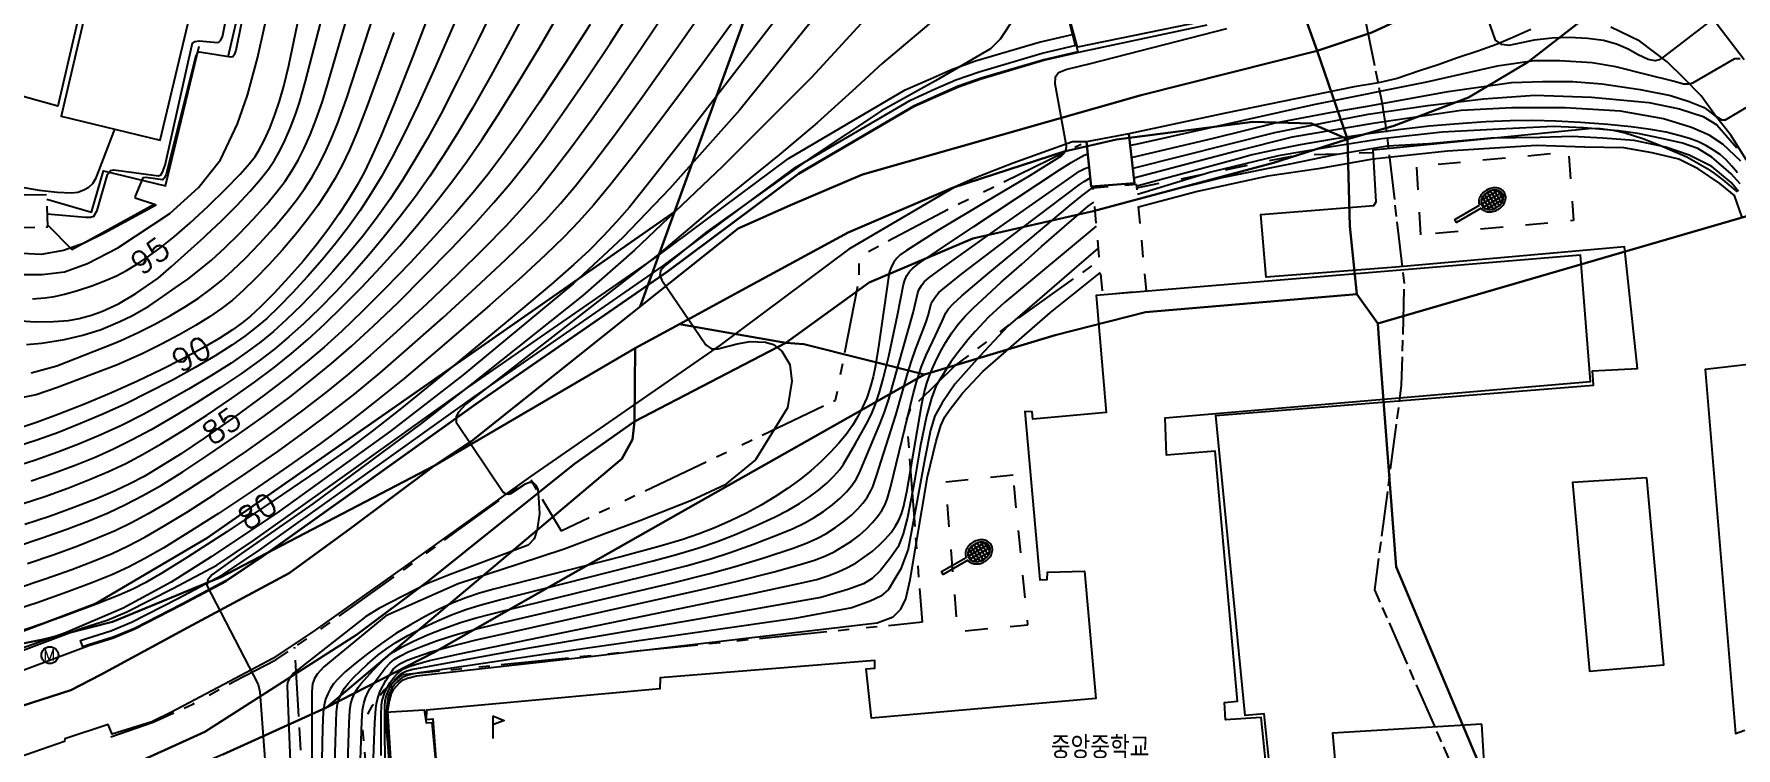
# Model space of a CAD drawing. Header units: feet. Extents: x 197796 to 199821, y 552499 to 555392.
# Drawn here: x 198758.7 to 198909.5, y 554070.7 to 554134 of the extents above; entities that cross this region are included whole.
import ezdxf
from ezdxf.enums import TextEntityAlignment as Align

# ---------------------------------------------------------------- set-up
doc = ezdxf.new("R2010")
doc.units = ezdxf.units.FT
doc.header["$MEASUREMENT"] = 0
for name, pattern in [('ANYANG', [9, 5, -1, 2, -1]), ('ANYANG1', [11.5, 6, -1, 1, -1.5, 1, -1]), ('ANYANG3', [3, 2, -1]), ('ANYANG6', [4, 2, -2]), ('ANYANG7', [3, 1.5, -1.5]), ('JEON', [12, 4, -0.5, 1, -0.5, 4, -0.5, 1, -0.5])]:
    doc.linetypes.add(name, pattern=pattern)
for name, color, linetype in [('AAA004', 7, 'ANYANG3'), ('AAA008', 7, 'CONTINUOUS'), ('AAA999', 7, 'ANYANG7'), ('AAB114', 7, 'CONTINUOUS'), ('AAC002', 7, 'CONTINUOUS'), ('AAC003', 3, 'ANYANG'), ('AAC006', 7, 'ANYANG1'), ('ABB003', 7, 'CONTINUOUS'), ('ADA085', 1, 'CONTINUOUS'), ('AE0101', 7, 'CONTINUOUS'), ('AE200', 1, 'CONTINUOUS'), ('AZ0801', 7, 'CONTINUOUS'), ('CA0011', 7, 'CONTINUOUS'), ('CAA001', 7, 'CONTINUOUS'), ('CAA002', 30, 'CONTINUOUS'), ('DZ001', 7, 'ANYANG6'), ('EA0018', 7, 'JEON'), ('wipco_지적', 20, 'CONTINUOUS'), ('ZC002', 7, 'CONTINUOUS')]:
    doc.layers.add(name, color=color, linetype=linetype)
doc.styles.add('GHS', font='ROMANS', dxfattribs={"bigfont": 'NGSW.shx'})
doc.styles.add('NGSW', font='ROMANS.shx', dxfattribs={"bigfont": 'NGSW.shx'})
doc.styles.get("Standard").update_dxf_attribs({"font": 'ROMANS.shx', "bigfont": 'NGSW.shx'})

# ---------------------------------------------------------------- blocks, each defined once
blk = doc.blocks.new('AE200')
at = {"layer": 'AE200'}
blk.add_circle((0, 0), 0.75, dxfattribs=at)
at = {"layer": 'AE200', "style": 'GHS'}
blk.add_text('M', height=1, dxfattribs=at).set_placement((-0.58, -0.48))
blk = doc.blocks.new('ABB003')
at = {"layer": 'ABB003'}
blk.add_lwpolyline([(0.02, -0.16, 0.072796), (0.19, -0.32, 0.104954), (0.6, -0.47, 0.088929), (1.05, -0.46, 0.080177), (1.51, -0.28, 0.080177), (1.9, 0.03, 0.088929), (2.13, 0.41, 0.104954), (2.2, 0.84, 0.119998), (2.09, 1.21, 0.119998), (1.83, 1.49, 0.104954), (1.42, 1.64, 0.088929), (0.98, 1.63, 0.080177), (0.51, 1.45, 0.080177), (0.13, 1.14, 0.088929), (-0.11, 0.76, 0.104954), (-0.18, 0.33, 0.072796), (-0.13, 0.1, 0.119998)], format="xyb", dxfattribs=at)
for points in [[(0.02, -0.16), (-2.16, -1.42), (-2.31, -1.16), (-0.13, 0.1)], [(0.02, 0.4), (0.36, -0.18)], [(0.04, 0.54), (1.54, 1.41)], [(0.04, 0.2), (1.83, 1.23)], [(0.13, 0.8), (0.76, -0.28)], [(0.19, -0.06), (1.98, 0.97)], [(0.32, 1.05), (0.95, 1.42)], [(0.33, 1.06), (1.09, -0.24)], [(0.49, -0.24), (1.99, 0.63)], [(0.57, 1.25), (1.37, -0.13)], [(0.84, 1.38), (1.62, 0.04)], [(1.07, -0.25), (1.7, 0.12)], [(1.15, 1.45), (1.83, 0.27)], [(1.51, 1.41), (1.98, 0.61)]]:
    blk.add_lwpolyline(points, dxfattribs=at)
blk.add_lwpolyline([(0.1, 0.06, 0.119998), (0.3, -0.15, 0.104954), (0.63, -0.27, 0.088929), (1.01, -0.26, 0.080177), (1.41, -0.11, 0.080177), (1.75, 0.17, 0.088929), (1.94, 0.49, 0.104954), (2, 0.83, 0.119998), (1.92, 1.11, 0.119998), (1.72, 1.32, 0.104954), (1.39, 1.44, 0.088929), (1.02, 1.43, 0.080177), (0.61, 1.28, 0.080177), (0.28, 1, 0.088929), (0.08, 0.68, 0.104954), (0.02, 0.34, 0.119998)], format="xyb", close=True, dxfattribs=at)
blk = doc.blocks.new('AAB114')
at = {"layer": 'AAB114'}
for points in [[(0, 2), (1, 1.6), (0, 1.2)], [(0, 2), (0, 0)]]:
    blk.add_lwpolyline(points, dxfattribs=at)

msp = doc.modelspace()

# ---------------------------------------------------------------- linework, layer by layer
at = {"layer": 'AAA004', "color": 255, "flags": 128}
msp.add_lwpolyline([(198756.52, 554119.7), (198756.62, 554116.8), (198759.88, 554116.89), (198759.77, 554119.73)], close=True, dxfattribs=at)
at = {"layer": 'AAA008', "color": 255, "flags": 128}
msp.add_lwpolyline([(198785.32, 554203.76), (198779.42, 554205.19), (198761.06, 554126.72), (198769.82, 554124.58), (198772.91, 554137.49), (198772.01, 554137.78), (198773.31, 554143.36), (198774.17, 554143.19), (198780.92, 554171.26), (198781.34, 554171.25), (198781.69, 554172.63), (198783.36, 554172.25), (198785.05, 554179.03), (198782.82, 554179.55), (198787.38, 554198.92), (198784.34, 554199.66)], close=True, dxfattribs=at)
msp.add_lwpolyline([(198867.93, 554068.26), (198867.41, 554073.42), (198864.23, 554073.22), (198864.15, 554074.75), (198865.29, 554074.86), (198863.32, 554097.02), (198859.01, 554096.67), (198858.9, 554099.98), (198896.58, 554103.19), (198895.7, 554114.4), (198852.78, 554110.83), (198853.66, 554100.45), (198847.16, 554099.85), (198847.11, 554100.51), (198846.47, 554100.53), (198847.78, 554085.61), (198848.45, 554085.65), (198848.47, 554086.3), (198851.75, 554086.4), (198852.74, 554075.09), (198832.86, 554073.35), (198832.4, 554077.74), (198833.16, 554077.8), (198833.17, 554078.47), (198814.15, 554076.92), (198814.12, 554075.96), (198793.42, 554074.07), (198793.4, 554073.25), (198793.99, 554073.31), (198794.33, 554068.96)], dxfattribs=at)
at = {"layer": 'AAA999', "color": 255, "flags": 128}
msp.add_lwpolyline([(198857.23, 554111.23), (198856.36, 554120.65), (198852.47, 554120.34), (198853.33, 554110.91)], close=True, dxfattribs=at)
at = {"layer": 'AAC002', "color": 255, "flags": 128}
msp.add_lwpolyline([(198864.84, 554135.64), (198851.11, 554132.81), (198850.23, 554136.04)], dxfattribs=at)
at = {"layer": 'AAC003', "color": 255, "flags": 128}
msp.add_lwpolyline([(198768, 554050.37), (198778.97, 554050.99), (198780.83, 554051.7), (198782.12, 554052.34), (198783, 554053.31), (198783.27, 554054.72), (198781.75, 554079.66)], dxfattribs=at)
at = {"layer": 'AAC006', "color": 255, "flags": 128}
for points in [[(198765.45, 554071.72), (198769.21, 554073), (198772.72, 554074.6), (198776.36, 554076.61), (198780.09, 554078.53), (198784.32, 554081.42), (198791.59, 554086.62), (198796.07, 554089.9), (198802.59, 554094.62), (198805.37, 554089.97), (198829.69, 554101.54), (198831.75, 554112.15), (198831.79, 554113.9), (198831.88, 554114.33), (198839.65, 554118.46), (198851.44, 554124.24)], [(198784.49, 554032.16), (198784.17, 554037.14), (198784.41, 554039.22), (198784.85, 554040.94), (198785.75, 554043), (198787.19, 554045.15), (198790.02, 554047.03), (198787.75, 554072.78), (198788.65, 554074.49), (198789.63, 554075.78), (198791.3, 554077.22), (198837.38, 554081.89), (198836.01, 554099.87), (198836.33, 554100.73), (198840.25, 554104.58), (198845.68, 554108.66), (198853.06, 554113.91)]]:
    msp.add_lwpolyline(points, dxfattribs=at)
at = {"layer": 'ADA085', "color": 255, "flags": 128}
for points in [[(198782.42, 554229.61), (198782.99, 554220.96), (198783.1, 554219), (198783.14, 554217.71), (198783.12, 554216.45), (198783.09, 554215.31), (198783, 554214.29), (198782.54, 554212.61), (198782.06, 554211.39), (198780.98, 554209.18), (198779.76, 554206.82), (198778.77, 554204.48), (198773.17, 554181.47), (198773.81, 554181.24), (198772.1, 554173.91), (198771.54, 554174.09), (198760.77, 554127.59), (198754.59, 554129.31)], [(198911.16, 554156.42), (198908.38, 554151.39), (198906.33, 554147.89), (198904.86, 554145.23), (198903.58, 554143.25), (198903.27, 554142.81), (198903.01, 554142.23), (198904.12, 554140.06), (198907.8, 554134.85), (198910.21, 554131.72)], [(198754.73, 554076.52), (198763.5, 554079.81), (198765.69, 554080.49), (198767.58, 554081.27), (198771.72, 554083.39), (198775.69, 554085.51), (198779.02, 554087.75), (198786.74, 554093.23), (198798.04, 554101.32), (198814.78, 554112.91), (198826.42, 554121.59), (198836.62, 554127.56), (198838.76, 554128.52), (198840.58, 554129.31), (198842.6, 554130.03), (198848.14, 554131.66), (198851.5, 554132.44), (198862.61, 554134.8)], [(198891.29, 554134.4), (198889.71, 554133.69), (198888.25, 554133.06), (198886.6, 554132.46), (198884.79, 554131.88), (198883.08, 554131.27), (198881.42, 554130.72), (198879.44, 554130.05), (198877.8, 554129.67), (198875.65, 554129.31), (198864.25, 554126.97), (198855.67, 554125.14), (198856.17, 554120.78), (198852.34, 554120.47), (198851.92, 554124.44), (198850.69, 554124.43), (198845.41, 554122.54), (198843.82, 554121.92), (198841.87, 554121.15), (198840.29, 554120.44), (198830.85, 554114.91), (198819.45, 554106.41), (198802.65, 554094.78), (198791.39, 554086.72), (198783.57, 554081.16), (198779.81, 554078.64), (198775.47, 554076.33), (198770.85, 554073.88), (198769.08, 554073.04), (198765.58, 554071.94), (198765.23, 554072.8), (198761.37, 554071.54), (198761.36, 554071.29), (198756.59, 554069.65)], [(198910.41, 554122.8), (198909.01, 554125.02), (198907.67, 554126.73), (198906.38, 554128.5), (198904.87, 554130.07), (198903.39, 554131.53), (198900.97, 554133.35), (198898.4, 554134.61)], [(198855.67, 554125.14), (198856.17, 554120.78)], [(198868.25, 554068.07), (198867.68, 554073.74), (198865.99, 554073.61), (198863.38, 554100.17), (198896.85, 554102.88), (198896.75, 554104.15), (198900.75, 554104.35), (198899.61, 554115.13), (198879.33, 554113.32), (198867.84, 554112.45), (198867.38, 554117.99), (198877.38, 554118.79), (198877.58, 554119.11), (198877.32, 554123.72), (198896.7, 554125.65), (198897.43, 554125.61), (198898.56, 554125.46), (198899.65, 554125.22), (198901.21, 554124.74), (198902.57, 554124.2), (198903.88, 554123.65), (198905.11, 554123.09), (198906.16, 554122.5), (198906.91, 554122.08), (198907.58, 554121.64), (198908.31, 554121.07), (198909.57, 554120.01)], [(198911.09, 554104.75), (198906.75, 554104.26), (198909.42, 554072.01), (198910.25, 554072.3)], [(198791.5, 554053.49), (198789.78, 554073.9), (198793.23, 554074.11), (198793.39, 554072.94), (198793.91, 554072.97), (198794.31, 554068.67)]]:
    msp.add_lwpolyline(points, dxfattribs=at)
for points in [[(198851.15, 554132.41), (198848.13, 554131.71), (198842.58, 554130.08), (198840.56, 554129.36), (198838.74, 554128.57), (198836.6, 554127.6), (198826.39, 554121.63), (198814.75, 554112.95), (198798.01, 554101.36), (198786.71, 554093.27), (198778.99, 554087.79), (198775.67, 554085.56), (198771.69, 554083.44), (198767.56, 554081.31), (198765.67, 554080.53), (198763.48, 554079.86), (198762.99, 554079.67), (198762.78, 554080.23), (198763.29, 554080.42), (198765.47, 554081.1), (198767.3, 554081.86), (198771.41, 554083.97), (198775.36, 554086.07), (198778.65, 554088.28), (198786.36, 554093.76), (198797.67, 554101.85), (198814.4, 554113.44), (198826.06, 554122.13), (198836.32, 554128.14), (198838.5, 554129.12), (198840.34, 554129.92), (198842.4, 554130.65), (198847.98, 554132.29), (198851.02, 554132.99)], [(198901.59, 554094.65), (198895, 554094.23), (198896.51, 554077.53), (198903.07, 554078.08)], [(198886.94, 554072.84), (198873.71, 554072.02), (198874.28, 554065.72), (198887.35, 554066.55)]]:
    msp.add_lwpolyline(points, close=True, dxfattribs=at)
at = {"layer": 'AE0101', "color": 255, "flags": 128}
msp.add_lwpolyline([(198855.67, 554125.14), (198851.92, 554124.44), (198852.34, 554120.47), (198856.17, 554120.78)], close=True, dxfattribs=at)
at = {"layer": 'AZ0801', "color": 255, "flags": 128}
for points in [[(198775.87, 554131.96), (198782.67, 554161.28), (198787.04, 554166.75), (198800.05, 554181.91), (198782.83, 554212.8)], [(198754.68, 554078.26), (198762.43, 554081.17), (198762.97, 554081.37), (198765.13, 554082.04), (198766.88, 554082.77), (198770.95, 554084.86), (198774.84, 554086.93), (198778.09, 554089.1), (198785.78, 554094.58), (198797.09, 554102.67), (198813.82, 554114.25), (198825.51, 554122.97), (198835.86, 554129.03), (198838.09, 554130.03), (198839.97, 554130.85), (198842.09, 554131.6), (198847.72, 554133.26), (198850.8, 554133.97)], [(198759.78, 554119.35), (198763.75, 554118.21), (198764.8, 554121.87), (198770.31, 554120.54), (198773.28, 554132.9)], [(198759.87, 554117.04), (198762, 554114.9), (198769.29, 554118.91)]]:
    msp.add_lwpolyline(points, dxfattribs=at)
at = {"layer": 'CAA001', "color": 255, "flags": 128}
for points, elevation in [([(198907.21, 554135.16), (198903.03, 554131.93), (198902.67, 554131.71), (198902.31, 554131.6), (198901.69, 554131.74), (198900.82, 554132.14), (198899.91, 554132.65), (198898.9, 554133.09), (198897.73, 554133.41), (198896.32, 554133.59), (198894.72, 554133.67), (198893.19, 554133.63), (198891.59, 554133.45), (198889.34, 554132.98), (198888.72, 554133.05), (198888.18, 554133.45), (198885.93, 554139.91)], 75), ([(198794.58, 554138.22), (198792.19, 554131.95), (198790.53, 554127.73), (198789.39, 554124.95), (198788.59, 554123.15), (198787.93, 554121.79), (198787.28, 554120.59), (198786.53, 554119.33), (198785.66, 554118.01), (198784.7, 554116.65), (198783.65, 554115.27), (198782.5, 554113.87), (198781.24, 554112.43), (198779.9, 554110.99), (198778.72, 554109.8), (198777.84, 554108.98), (198777.1, 554108.38), (198776.25, 554107.78), (198775.06, 554107.02), (198773.57, 554106.15), (198771.84, 554105.2), (198769.93, 554104.23), (198767.82, 554103.23), (198765.52, 554102.2), (198763.13, 554101.19), (198760.86, 554100.29), (198758.88, 554099.57), (198757.19, 554099.01)], 90), ([(198825.46, 554136.66), (198817.28, 554126.07), (198813.15, 554120.79), (198811.42, 554118.64), (198810.28, 554117.33), (198809.1, 554116.07), (198807.84, 554114.8), (198806.49, 554113.55), (198804.5, 554111.81), (198800.68, 554108.59), (198795.31, 554104.16), (198791.07, 554100.71), (198788.63, 554098.79), (198786.58, 554097.27), (198783.79, 554095.31), (198779.93, 554092.68), (198775.73, 554089.88), (198772.24, 554087.62), (198769.97, 554086.21), (198768.49, 554085.35), (198767.4, 554084.78), (198766.19, 554084.25), (198764.24, 554083.48), (198761.08, 554082.32), (198757.32, 554081.01)], 80), ([(198758.51, 554110.53), (198759.61, 554110.61), (198760.48, 554110.73), (198761.34, 554110.93), (198762.43, 554111.24), (198763.77, 554111.68), (198765, 554112.15), (198765.96, 554112.56), (198766.85, 554113.03), (198767.81, 554113.61), (198768.84, 554114.29), (198769.92, 554115.09), (198771.1, 554116.05), (198772.47, 554117.24), (198774.08, 554118.73), (198775.66, 554120.27), (198776.91, 554121.56), (198777.74, 554122.5), (198778.24, 554123.13), (198778.61, 554123.72), (198779.04, 554124.55), (198779.54, 554125.65), (198780, 554126.82), (198780.41, 554128.03), (198780.78, 554129.36), (198781.22, 554131.2), (198782.14, 554135.6)], 95), ([(198807.93, 554134.82), (198805.7, 554131.36), (198803.44, 554127.95), (198801.58, 554125.23), (198800.12, 554123.2), (198798.86, 554121.55), (198797.56, 554119.94), (198795.99, 554118.1), (198794.09, 554115.99), (198791.98, 554113.72), (198789.81, 554111.47), (198787.76, 554109.42), (198785.92, 554107.66), (198784.36, 554106.24), (198782.9, 554104.99), (198781.17, 554103.6), (198779.04, 554101.97), (198776.47, 554100.1), (198773.83, 554098.24), (198771.62, 554096.76), (198769.87, 554095.65), (198768.4, 554094.79), (198767.14, 554094.12), (198765.84, 554093.51), (198764.19, 554092.81), (198762.18, 554092.03), (198760.01, 554091.24), (198757.83, 554090.51)], 85), ([(198864.34, 554134.44), (198852.25, 554131.34), (198850.17, 554130.85), (198849.45, 554130.55), (198849.14, 554130.13), (198849.11, 554129.6), (198850.13, 554124.07), (198850.09, 554123.76), (198850.02, 554123.54), (198849.86, 554123.33), (198849.67, 554123.16), (198849.3, 554122.94), (198846.93, 554121.44), (198842.95, 554119.09), (198838.75, 554116.58), (198835.96, 554114.8), (198835.42, 554114.42), (198835.11, 554114.12), (198834.85, 554113.78), (198834.63, 554113.39), (198834.47, 554112.94), (198834.36, 554112.45), (198833.52, 554106.47), (198833.23, 554104.61), (198833.02, 554103.61), (198832.76, 554102.67), (198832.44, 554101.76), (198832.08, 554100.91), (198831.66, 554100.1), (198831.17, 554099.31), (198830.61, 554098.51), (198829.97, 554097.72), (198829.24, 554096.92), (198828.42, 554096.11), (198827.5, 554095.29), (198826.5, 554094.49), (198825.43, 554093.71), (198824.3, 554092.96), (198823.08, 554092.24), (198821.78, 554091.54), (198820.42, 554090.87), (198819.04, 554090.26), (198817.61, 554089.7), (198816.05, 554089.16), (198814.13, 554088.59), (198810.77, 554087.7), (198799.4, 554084.79), (198798.12, 554084.43), (198796.91, 554084.02), (198795.71, 554083.54), (198794.5, 554082.99), (198793.26, 554082.35), (198792.01, 554081.64), (198790.73, 554080.85), (198789.45, 554079.98), (198788.2, 554079.07), (198787.1, 554078.21), (198786.22, 554077.46), (198785.6, 554076.86), (198785.2, 554076.4), (198784.92, 554075.99), (198784.68, 554075.53), (198784.48, 554075.03), (198784.35, 554074.51), (198784.27, 554073.88), (198784.22, 554072.51), (198783.92, 554058.18)], 75), ([(198909.61, 554121.68), (198909.12, 554122.29), (198908.61, 554122.83), (198908.07, 554123.3), (198907.49, 554123.71), (198906.86, 554124.08), (198906.16, 554124.42), (198905.35, 554124.73), (198904.41, 554125.01), (198903.29, 554125.28), (198901.91, 554125.52), (198900.2, 554125.75), (198898.11, 554125.97), (198895.7, 554126.15), (198893.5, 554126.27), (198891.48, 554126.32), (198889.48, 554126.29), (198887.3, 554126.2), (198884.89, 554126.04), (198882.28, 554125.81), (198879.54, 554125.5), (198876.7, 554125.12), (198873.77, 554124.67), (198870.87, 554124.17), (198868.51, 554123.7), (198866.61, 554123.27), (198865.23, 554122.9), (198856.37, 554120.5)], 70), ([(198789.41, 554070.05), (198789.43, 554073.69), (198789.46, 554074.52), (198789.5, 554074.93), (198789.75, 554075.66), (198790.19, 554076.49), (198790.53, 554076.97), (198790.83, 554077.3), (198791.12, 554077.53), (198791.4, 554077.72), (198791.82, 554077.91), (198792.54, 554078.15), (198793.7, 554078.47), (198796.35, 554079.05), (198821.9, 554084.33), (198826.44, 554085.28), (198828.02, 554085.66), (198829, 554085.97), (198829.9, 554086.32), (198830.74, 554086.71), (198831.51, 554087.14), (198832.23, 554087.62), (198832.93, 554088.14), (198833.56, 554088.69), (198834.12, 554089.25), (198834.6, 554089.8), (198834.98, 554090.35), (198835.3, 554090.91), (198835.53, 554091.46), (198835.71, 554092.07), (198835.99, 554093.43), (198837.34, 554101.19), (198837.54, 554102.19), (198837.78, 554103.05), (198838.1, 554103.95), (198838.5, 554104.88), (198838.96, 554105.8), (198839.45, 554106.68), (198839.98, 554107.5), (198840.56, 554108.27), (198841.19, 554109), (198841.9, 554109.73), (198842.71, 554110.46), (198844.36, 554111.99), (198846.18, 554113.6), (198847.93, 554115.16), (198849.98, 554116.94), (198852.08, 554118.73), (198852.58, 554119.09)], 70)]:
    msp.add_lwpolyline(points, dxfattribs=dict(at, elevation=elevation))
at = {"layer": 'CAA002', "color": 255, "flags": 128}
for points, elevation in [([(198782.4, 554161.45), (198776.55, 554132.52), (198776.39, 554132.14), (198776.26, 554131.97), (198776.1, 554131.93), (198773.66, 554132.32), (198773.35, 554132.37), (198773.14, 554132.34), (198772.95, 554131.97), (198770.35, 554121.53), (198770.19, 554121.2), (198770.06, 554121.08), (198768.55, 554121.28), (198768.3, 554121.24), (198767.62, 554119.63), (198767.62, 554119.46), (198769.43, 554118.87), (198769.43, 554118.78), (198764.89, 554116.35), (198763.1, 554115.45), (198761.26, 554114.79), (198759.3, 554114.45), (198756.45, 554114.59)], 97), ([(198759.83, 554118.06), (198763.21, 554117.77), (198763.66, 554117.77), (198763.95, 554117.86), (198764.25, 554118.36), (198765.17, 554121.54), (198765.42, 554121.89), (198765.74, 554121.95), (198769.69, 554121.42), (198769.89, 554121.51), (198770.04, 554121.74), (198770.28, 554122.37), (198772.71, 554133.2), (198772.89, 554133.32), (198773.28, 554133.38), (198774.9, 554133.25), (198775.03, 554133.26), (198775.18, 554133.41), (198775.36, 554133.73), (198781.09, 554162.11)], 98), ([(198758.41, 554103.97), (198760.66, 554104.58), (198765.63, 554106.54), (198766.35, 554106.84), (198767.88, 554107.53), (198769.35, 554108.27), (198770.76, 554109.04), (198772.07, 554109.83), (198773.24, 554110.59), (198774.26, 554111.34), (198775.23, 554112.11), (198776.24, 554113.02), (198777.39, 554114.13), (198778.65, 554115.44), (198779.89, 554116.81), (198780.98, 554118.09), (198781.88, 554119.24), (198782.63, 554120.27), (198783.26, 554121.26), (198783.84, 554122.27), (198784.4, 554123.36), (198784.96, 554124.6), (198785.57, 554126.13), (198786.34, 554128.25), (198787.27, 554131.06), (198795.02, 554155.02)], 92), ([(198755.83, 554108.7), (198758.74, 554108.49), (198760.38, 554108.5), (198761.7, 554108.6), (198762.66, 554108.79), (198763.75, 554109.06), (198764.71, 554109.42), (198766.13, 554110.08), (198767.68, 554111), (198769.66, 554112.36), (198770.85, 554113.38), (198773.74, 554116), (198773.92, 554116.16), (198775.28, 554117.44), (198776.62, 554118.79), (198777.8, 554120.05), (198778.73, 554121.12), (198779.42, 554122.01), (198779.96, 554122.82), (198780.44, 554123.65), (198780.91, 554124.6), (198781.39, 554125.69), (198781.85, 554126.94), (198782.17, 554127.92), (198782.7, 554129.81), (198785.42, 554140.29)], 94), ([(198831.24, 554139.73), (198821.19, 554127.27), (198815.01, 554120.29), (198810.83, 554115.96), (198806.47, 554111.87), (198796.64, 554103.76), (198790.23, 554098.78), (198780.42, 554091.71), (198774.35, 554087.65), (198770.81, 554085.42), (198766.56, 554083.11), (198761.45, 554080.91), (198755.12, 554078.68)], 79), ([(198799.89, 554137.39), (198797.98, 554133.4), (198796.19, 554129.8), (198794.72, 554126.94), (198793.51, 554124.72), (198792.41, 554122.83), (198791.31, 554121.05), (198790.17, 554119.33), (198789, 554117.68), (198787.78, 554116.08), (198786.5, 554114.51), (198785.14, 554112.93), (198783.72, 554111.38), (198782.32, 554109.93), (198781.03, 554108.68), (198779.86, 554107.63), (198778.74, 554106.71), (198777.54, 554105.81), (198776.11, 554104.83), (198774.38, 554103.73), (198772.41, 554102.54), (198770.37, 554101.38), (198768.38, 554100.3), (198766.45, 554099.34), (198764.57, 554098.47), (198762.68, 554097.67), (198760.76, 554096.92), (198758.79, 554096.23), (198756.92, 554095.62)], 88), ([(198802.88, 554137.29), (198801.02, 554133.77), (198799.12, 554130.29), (198797.5, 554127.41), (198796.16, 554125.14), (198794.95, 554123.22), (198793.74, 554121.4), (198792.46, 554119.6), (198791.11, 554117.81), (198789.72, 554116.06), (198788.29, 554114.35), (198786.82, 554112.69), (198785.36, 554111.11), (198783.91, 554109.64), (198782.53, 554108.31), (198781.24, 554107.14), (198779.99, 554106.09), (198778.64, 554105.05), (198777.05, 554103.91), (198775.17, 554102.65), (198773.06, 554101.3), (198770.96, 554100.02), (198769.02, 554098.91), (198767.29, 554097.99), (198765.69, 554097.2), (198764.06, 554096.47), (198762.3, 554095.75), (198760.39, 554095.03), (198758.41, 554094.35)], 87), ([(198834.64, 554137.87), (198827.54, 554130.13), (198819.67, 554122.26), (198811.86, 554114.83), (198807.29, 554110.83), (198797.15, 554102.74), (198792.95, 554099.46), (198783.35, 554092.35), (198777.05, 554087.95), (198774.4, 554086.05), (198774.05, 554085.63), (198773.96, 554085.13), (198778.53, 554076.33), (198778.66, 554075.69), (198779.17, 554068.94)], 78), ([(198820.9, 554135.5), (198817.85, 554131.31), (198814.64, 554127), (198811.86, 554123.34), (198809.78, 554120.69), (198808.24, 554118.83), (198806.93, 554117.36), (198805.6, 554115.98), (198803.98, 554114.41), (198801.84, 554112.45), (198799.05, 554109.97), (198794.6, 554106.13), (198791.44, 554103.47), (198788.81, 554101.32), (198786.47, 554099.5), (198784.03, 554097.69), (198781.22, 554095.71), (198778.1, 554093.57), (198775, 554091.51), (198772.29, 554089.77), (198770.16, 554088.46), (198768.48, 554087.5), (198767.02, 554086.74), (198765.54, 554086.06), (198763.79, 554085.35), (198761.57, 554084.52), (198758.93, 554083.59), (198756.28, 554082.72)], 81), ([(198757.09, 554088.58), (198759.38, 554089.33), (198761.57, 554090.1), (198763.52, 554090.85), (198765.22, 554091.56), (198766.77, 554092.29), (198768.3, 554093.08), (198769.94, 554094.02), (198771.83, 554095.19), (198774.06, 554096.66), (198776.56, 554098.37), (198779.07, 554100.16), (198781.34, 554101.85), (198783.28, 554103.36), (198785.02, 554104.8), (198786.78, 554106.33), (198788.72, 554108.11), (198790.91, 554110.21), (198793.3, 554112.58), (198795.66, 554114.99), (198797.73, 554117.18), (198799.41, 554119.05), (198800.84, 554120.73), (198802.23, 554122.48), (198803.79, 554124.56), (198805.63, 554127.14), (198807.67, 554130.11), (198809.7, 554133.16), (198811.51, 554135.98)], 84), ([(198757.6, 554092.35), (198759.61, 554093.01), (198761.65, 554093.75), (198763.57, 554094.5), (198765.26, 554095.22), (198766.78, 554095.94), (198768.27, 554096.72), (198769.91, 554097.66), (198771.81, 554098.83), (198773.96, 554100.21), (198776.17, 554101.71), (198778.2, 554103.15), (198779.93, 554104.45), (198781.46, 554105.68), (198782.92, 554106.93), (198784.43, 554108.31), (198786.03, 554109.86), (198787.69, 554111.55), (198789.39, 554113.36), (198791.07, 554115.23), (198792.7, 554117.14), (198794.24, 554119.03), (198795.68, 554120.89), (198797.01, 554122.7), (198798.33, 554124.62), (198799.82, 554126.9), (198801.56, 554129.7), (198803.47, 554132.86), (198805.3, 554136.01)], 86), ([(198796.04, 554135.24), (198794.22, 554131.1), (198792.68, 554127.72), (198791.44, 554125.13), (198790.39, 554123.08), (198789.44, 554121.36), (198788.51, 554119.82), (198787.55, 554118.35), (198786.51, 554116.9), (198785.39, 554115.44), (198784.19, 554113.97), (198782.89, 554112.49), (198781.57, 554111.05), (198780.34, 554109.8), (198779.28, 554108.79), (198778.32, 554107.97), (198777.34, 554107.21), (198776.18, 554106.41), (198774.72, 554105.48), (198772.93, 554104.43), (198770.92, 554103.32), (198768.84, 554102.24), (198766.79, 554101.23), (198764.76, 554100.31), (198762.77, 554099.46), (198760.81, 554098.69), (198758.89, 554098), (198757.08, 554097.41)], 89), ([(198757.1, 554084.86), (198759.63, 554085.7), (198762, 554086.54), (198763.97, 554087.29), (198765.57, 554087.96), (198767, 554088.63), (198768.48, 554089.41), (198770.2, 554090.39), (198772.25, 554091.65), (198774.68, 554093.21), (198777.44, 554095.06), (198780.25, 554097), (198782.78, 554098.82), (198784.99, 554100.47), (198787.07, 554102.11), (198789.32, 554103.97), (198791.93, 554106.23), (198794.89, 554108.85), (198797.84, 554111.55), (198800.42, 554113.97), (198802.45, 554115.94), (198804, 554117.53), (198805.32, 554118.98), (198806.63, 554120.53), (198808.15, 554122.45), (198810.08, 554125.02), (198812.46, 554128.27), (198815.07, 554131.93), (198817.54, 554135.48)], 82), ([(198790.54, 554134.12), (198788.19, 554127.61), (198787.3, 554125.33), (198786.62, 554123.73), (198785.99, 554122.43), (198785.33, 554121.21), (198784.61, 554120), (198783.79, 554118.78), (198782.87, 554117.53), (198781.83, 554116.22), (198780.68, 554114.87), (198779.46, 554113.52), (198778.26, 554112.29), (198777.19, 554111.25), (198776.23, 554110.41), (198775.28, 554109.67), (198774.21, 554108.93), (198772.96, 554108.15), (198771.52, 554107.33), (198769.94, 554106.49), (198768.23, 554105.65), (198766.44, 554104.84), (198765.95, 554104.63), (198760.74, 554102.65), (198758.84, 554102.02), (198757.37, 554101.71)], 91), ([(198838.5, 554135.32), (198833.82, 554131.37), (198831.15, 554128.93), (198828.05, 554126.11), (198824.68, 554123.28), (198818.73, 554118.47), (198814.05, 554114.52), (198796.89, 554101.16), (198796.28, 554100.49), (198796.05, 554100.1), (198796.07, 554099.58), (198800.24, 554093.39), (198800.45, 554093.24), (198800.69, 554093.22), (198800.91, 554093.26), (198802.2, 554094.13), (198802.57, 554094.26), (198802.85, 554094.26), (198803.13, 554094.02), (198803.31, 554093.63), (198803.37, 554092.89), (198803.44, 554091.49), (198803.23, 554090.09), (198802.96, 554089.26), (198802.43, 554088.68), (198795.54, 554086.09), (198793.47, 554085.27), (198789.21, 554083.08), (198788.05, 554082.36), (198781.66, 554077.34), (198781.28, 554076.87), (198781.13, 554076.53), (198781.09, 554076.21), (198781.91, 554055.44)], 77), ([(198845.54, 554135.44), (198844.27, 554133.54), (198843.41, 554132.68), (198838.53, 554129.85), (198833.76, 554127.18), (198827.61, 554123.11), (198818.18, 554116.4), (198814.56, 554113.46), (198814.17, 554112.99), (198814.12, 554112.6), (198814.3, 554112.17), (198818.18, 554106.43), (198818.7, 554106.09), (198819.26, 554106.09), (198820.95, 554106.52), (198822.11, 554106.73), (198823.48, 554106.69), (198824.17, 554106.48), (198824.91, 554105.88), (198825.63, 554104.71), (198825.8, 554103.23), (198825.42, 554100.87), (198822.6, 554096.25), (198819.85, 554094.02), (198816.91, 554092.66), (198812.33, 554090.86), (198809.24, 554089.71), (198805.62, 554088.34), (198801.6, 554087.02), (198796.25, 554085.26), (198789.84, 554082.44), (198784.33, 554077.9), (198783.75, 554077.25), (198783.52, 554076.87), (198783.34, 554076.39), (198783.27, 554075.73), (198783.27, 554069.75)], 76), ([(198909.84, 554131.79), (198909.36, 554131.79), (198905.63, 554129.64), (198905.32, 554129.55), (198904.84, 554129.55), (198903.92, 554129.81), (198901.64, 554130.38), (198898.83, 554131.09), (198896.72, 554131.44), (198893.87, 554131.61), (198891.59, 554131.61), (198888.3, 554131.13), (198882.04, 554129.72), (198872.03, 554127.71), (198856.28, 554124.2), (198855.79, 554124.1)], 74), ([(198855.91, 554123.04), (198863.17, 554124.75), (198868.67, 554126.12), (198873.52, 554127.04), (198876.64, 554127.57), (198883.98, 554128.9), (198889.57, 554129.69), (198892.34, 554129.78), (198895.03, 554129.78), (198897.59, 554129.56), (198900.98, 554129.07), (198903.66, 554128.55), (198905.34, 554128.02), (198906.66, 554127.49), (198907.64, 554126.74), (198908.21, 554126.39), (198908.56, 554126.39), (198908.83, 554126.56), (198912.26, 554128.59)], 73), ([(198856.02, 554122.1), (198856.17, 554122.13), (198868.62, 554125.26), (198870.53, 554125.64), (198876.87, 554126.89), (198882.16, 554127.64), (198887.11, 554128.25), (198891.65, 554128.58), (198896.67, 554128.38), (198901.75, 554127.91), (198904.46, 554127.36), (198906.56, 554126.69), (198907.78, 554125.94), (198909.54, 554123.91)], 72), ([(198909.9, 554122.72), (198908.32, 554124.24), (198907.11, 554125.02), (198905.54, 554125.69), (198903.05, 554126.48), (198899.24, 554127.14), (198894.33, 554127.44), (198889.61, 554127.44), (198885.12, 554127.2), (198877.31, 554126.05), (198870.16, 554124.84), (198865.1, 554123.57), (198856.12, 554121.21)], 71), ([(198756.57, 554120.6), (198759.1, 554120.14), (198760.7, 554119.96), (198761.98, 554119.92), (198762.54, 554119.96), (198763.08, 554120.17), (198763.51, 554120.42), (198763.86, 554120.74), (198764.15, 554121.24), (198764.43, 554121.91), (198765.81, 554125.56)], 99), ([(198909.85, 554120.7), (198909.04, 554121.59), (198907.95, 554122.55), (198907.35, 554123.08), (198906.1, 554123.85), (198904.73, 554124.33), (198902.75, 554124.77), (198900.77, 554125.18), (198899.08, 554125.42), (198895.97, 554125.66), (198893.3, 554125.78), (198888.5, 554125.57), (198883.44, 554125.28), (198878.1, 554124.7), (198873.62, 554123.98), (198868.92, 554123.19), (198862.93, 554121.74), (198856.44, 554119.78)], 69), ([(198909.71, 554120.03), (198909.06, 554120.82), (198907.34, 554122.25), (198905.34, 554123.25), (198903.26, 554123.97), (198900.46, 554124.54), (198897.67, 554124.76), (198894.95, 554124.9), (198892.08, 554124.83), (198887.78, 554124.76), (198882.26, 554124.25), (198878.6, 554124.04), (198873.8, 554123.25), (198869.93, 554122.46), (198863.91, 554121.25), (198859.04, 554120.03), (198856.48, 554119.33)], 68), ([(198910, 554117.81), (198909.35, 554119.67), (198908.06, 554120.74), (198906.13, 554122.03), (198904.41, 554122.89), (198902.04, 554123.47), (198899.53, 554123.9), (198896.09, 554123.97), (198891.79, 554124.11), (198883.91, 554123.61), (198877.31, 554122.89), (198872.44, 554122.03), (198868, 554121.39), (198861.76, 554120.03), (198856.54, 554118.65)], 67), ([(198784.98, 554058.64), (198785.37, 554071.25), (198785.47, 554073.93), (198785.56, 554074.59), (198785.7, 554075.08), (198785.9, 554075.55), (198786.16, 554076.01), (198786.48, 554076.44), (198786.97, 554076.97), (198788.2, 554078.14), (198789.12, 554078.94), (198789.88, 554079.51), (198790.71, 554080.06), (198791.79, 554080.69), (198793.08, 554081.36), (198794.36, 554081.97), (198795.65, 554082.51), (198796.91, 554082.98), (198798.16, 554083.37), (198799.9, 554083.84), (198813.52, 554087.3), (198815.59, 554087.85), (198817.49, 554088.42), (198819.14, 554088.98), (198820.72, 554089.6), (198822.58, 554090.4), (198824.27, 554091.17), (198825.48, 554091.79), (198826.48, 554092.38), (198827.36, 554092.97), (198828.16, 554093.57), (198828.91, 554094.2), (198829.53, 554094.8), (198830.05, 554095.4), (198830.38, 554095.86), (198831.46, 554097.7), (198832.4, 554099.38), (198832.86, 554100.31), (198833.22, 554101.19), (198833.56, 554102.17), (198833.91, 554103.42), (198834.39, 554105.45), (198835.16, 554109.06), (198835.7, 554111.8), (198835.81, 554112.18), (198836, 554112.58), (198836.24, 554112.93), (198836.53, 554113.23), (198837.1, 554113.67), (198838.63, 554114.73), (198841.93, 554116.92), (198849.52, 554121.94), (198850.57, 554122.6), (198851.19, 554122.97), (198851.72, 554123.24), (198852.03, 554123.37)], 74), ([(198786.25, 554063.15), (198786.57, 554072.95), (198786.63, 554074.04), (198786.73, 554074.65), (198786.87, 554075.13), (198787.09, 554075.61), (198787.37, 554076.09), (198787.62, 554076.41), (198788.74, 554077.65), (198789.52, 554078.45), (198790, 554078.87), (198790.53, 554079.23), (198791.28, 554079.67), (198792.27, 554080.17), (198793.53, 554080.74), (198794.89, 554081.29), (198796.46, 554081.84), (198797.82, 554082.26), (198800.6, 554082.97), (198814.11, 554086.27), (198816.44, 554086.87), (198818.63, 554087.49), (198820.34, 554088.03), (198822.41, 554088.78), (198824.54, 554089.6), (198825.93, 554090.18), (198826.9, 554090.64), (198827.79, 554091.14), (198828.62, 554091.68), (198829.4, 554092.26), (198830.08, 554092.85), (198830.65, 554093.43), (198831.12, 554093.98), (198831.51, 554094.55), (198831.78, 554095.05), (198833.61, 554099.42), (198834.03, 554100.48), (198834.4, 554101.62), (198835.28, 554104.8), (198836.13, 554107.71), (198836.57, 554109.27), (198836.96, 554111.04), (198837.07, 554111.31), (198837.3, 554111.69), (198837.55, 554112.02), (198837.96, 554112.38), (198839.16, 554113.28), (198842.88, 554115.94), (198850.29, 554121.14), (198851.3, 554121.83), (198851.72, 554122.05), (198852.15, 554122.23)], 73), ([(198787.33, 554062.03), (198787.71, 554073.07), (198787.77, 554074.07), (198787.87, 554074.65), (198788.02, 554075.15), (198788.22, 554075.63), (198788.41, 554075.96), (198788.96, 554076.74), (198789.77, 554077.8), (198790.18, 554078.23), (198790.58, 554078.55), (198791.13, 554078.89), (198791.82, 554079.23), (198792.99, 554079.72), (198794.33, 554080.22), (198795.98, 554080.75), (198797.78, 554081.26), (198799.82, 554081.76), (198815.13, 554085.33), (198818.53, 554086.18), (198820.78, 554086.8), (198823.32, 554087.58), (198825.92, 554088.43), (198827.17, 554088.9), (198828.09, 554089.31), (198828.83, 554089.71), (198829.69, 554090.26), (198830.45, 554090.81), (198831.09, 554091.35), (198831.67, 554091.91), (198832.11, 554092.4), (198832.47, 554092.92), (198832.82, 554093.51), (198832.98, 554093.86), (198833.32, 554094.85), (198835.01, 554100.22), (198836.09, 554103.95), (198836.41, 554105), (198836.78, 554106.03), (198837.72, 554108.48), (198837.9, 554109.04), (198838.16, 554110.07), (198838.26, 554110.3), (198838.51, 554110.68), (198838.83, 554111.07), (198839.19, 554111.38), (198840.88, 554112.73), (198846.18, 554116.79), (198851.27, 554120.63), (198851.72, 554120.93), (198852.26, 554121.23)], 72), ([(198788.44, 554061.97), (198788.86, 554072.99), (198788.93, 554074.18), (198789, 554074.67), (198789.14, 554075.23), (198789.34, 554075.75), (198789.84, 554076.71), (198790.23, 554077.33), (198790.52, 554077.72), (198790.8, 554077.98), (198791.18, 554078.23), (198791.72, 554078.49), (198792.56, 554078.81), (198793.83, 554079.23), (198795.52, 554079.71), (198797.73, 554080.27), (198803.14, 554081.49), (198817.82, 554084.76), (198820.86, 554085.48), (198824.23, 554086.33), (198826.55, 554086.97), (198827.83, 554087.37), (198828.74, 554087.73), (198829.55, 554088.11), (198830.34, 554088.56), (198831.09, 554089.05), (198831.8, 554089.59), (198832.43, 554090.14), (198832.97, 554090.69), (198833.41, 554091.22), (198833.77, 554091.76), (198834.07, 554092.3), (198834.29, 554092.87), (198834.54, 554093.79), (198836.6, 554102.2), (198836.92, 554103.35), (198837.31, 554104.51), (198837.72, 554105.54), (198838.54, 554107.28), (198839.13, 554108.54), (198839.46, 554109.29), (198839.7, 554109.64), (198840.07, 554110.06), (198840.87, 554110.79), (198843.17, 554112.73), (198846.94, 554115.84), (198850.44, 554118.78), (198851.54, 554119.67), (198852.6, 554120.49)], 71), ([(198852.78, 554116.95), (198844.65, 554110.2), (198843.25, 554108.89), (198842.05, 554107.64), (198841.4, 554106.89), (198840.54, 554105.79), (198839.89, 554104.94), (198839.09, 554103.64), (198838.59, 554102.84), (198838.18, 554101.73), (198837.73, 554100.13), (198837.18, 554097.42), (198836.67, 554094.35), (198836.07, 554091.15), (198835.67, 554089.7), (198835.22, 554088.55), (198834.52, 554087.55), (198833.67, 554086.45), (198832.92, 554085.75), (198832.17, 554085.25), (198830.77, 554084.75), (198828.37, 554084.05), (198817, 554082.05), (198802.04, 554079.48), (198792.23, 554077.67), (198791.7, 554077.52), (198791.38, 554077.39), (198791.1, 554077.22), (198790.96, 554077.12), (198790.67, 554076.81), (198790.54, 554076.62), (198790.31, 554076.28), (198790.04, 554075.81), (198789.87, 554075.38), (198789.77, 554075.02), (198789.74, 554074.87), (198789.7, 554074.47), (198789.72, 554071.71), (198789.81, 554067.04)], 69), ([(198852.96, 554115.01), (198851.04, 554113.36), (198848.4, 554111.09), (198844.95, 554108.09), (198842.46, 554105.45), (198840.26, 554102.96), (198839.13, 554101.31), (198838.47, 554100.14), (198838.1, 554098.89), (198837.59, 554096.33), (198836.78, 554091.86), (198836.12, 554088.34), (198835.46, 554086.58), (198834.95, 554085.71), (198834.36, 554084.75), (198833.7, 554084.17), (198832.75, 554083.73), (198831.14, 554083.14), (198826.08, 554082.19), (198818.45, 554081.09), (198804.01, 554079.04), (198794.51, 554077.62), (198792.78, 554077.38), (198792.13, 554077.25), (198791.67, 554077.12), (198791.29, 554076.96), (198790.82, 554076.59), (198790.64, 554076.38), (198790.37, 554076), (198790.17, 554075.64), (198790.08, 554075.38), (198790.01, 554075.1), (198789.91, 554074.43), (198789.88, 554073.95), (198790, 554071.2), (198790.3, 554064.25)], 68), ([(198791.32, 554053.43), (198790.02, 554073.97), (198790.15, 554074.87), (198790.32, 554075.56), (198790.54, 554075.94), (198791.02, 554076.46), (198791.37, 554076.76), (198791.74, 554076.91), (198792.54, 554077.11), (198807.91, 554078.82), (198833.36, 554081.81), (198834.8, 554082.34), (198835.48, 554083.02), (198835.9, 554083.94), (198836.29, 554085.62), (198837.83, 554094.75), (198838.59, 554097.9), (198839.02, 554099.3), (198839.36, 554100.07), (198839.75, 554100.63), (198840.93, 554102.16), (198842.73, 554104.09), (198848.73, 554109.32), (198853.15, 554112.85)], 67)]:
    msp.add_lwpolyline(points, dxfattribs=dict(at, elevation=elevation))
at = {"layer": 'CAA002', "color": 255}
for points, elevation in [([(198758, 554106.47), (198759.31, 554106.59), (198761.34, 554106.91), (198762.99, 554107.29), (198764.61, 554107.81), (198766.26, 554108.5), (198767.33, 554109.01), (198768.83, 554109.88), (198770.08, 554110.74), (198771.17, 554111.5), (198772.27, 554112.26), (198773.3, 554113.05), (198774.37, 554113.95), (198775.55, 554115.03), (198776.82, 554116.28), (198778.1, 554117.61), (198779.24, 554118.88), (198780.17, 554119.99), (198780.9, 554120.96), (198781.51, 554121.86), (198782.06, 554122.81), (198782.6, 554123.87), (198783.12, 554125.04), (198783.64, 554126.34), (198784.21, 554128), (198784.73, 554129.68), (198789.43, 554145.86)], 93), ([(198756.99, 554112.67), (198759.37, 554112.67), (198761.34, 554112.92), (198763.39, 554113.66), (198766.09, 554115.05), (198770.69, 554118.08), (198773.23, 554120.38), (198775.19, 554122.83), (198776.67, 554126.03), (198777.57, 554128.57), (198778.47, 554131.85), (198779.7, 554137.42)], 96), ([(198814.57, 554135.86), (198812.52, 554132.79), (198810.28, 554129.52), (198808.11, 554126.44), (198806.23, 554123.86), (198804.67, 554121.82), (198803.32, 554120.15), (198801.98, 554118.62), (198800.45, 554116.97), (198798.51, 554114.99), (198796.11, 554112.62), (198793.42, 554110.05), (198790.77, 554107.6), (198788.43, 554105.49), (198786.41, 554103.76), (198784.51, 554102.21), (198782.47, 554100.64), (198780.1, 554098.9), (198777.44, 554097.02), (198774.79, 554095.22), (198772.43, 554093.67), (198770.45, 554092.44), (198768.78, 554091.47), (198767.29, 554090.67), (198765.83, 554089.97), (198764.29, 554089.3), (198762.53, 554088.6), (198760.43, 554087.84), (198758.06, 554087.04)], 83)]:
    msp.add_lwpolyline(points, dxfattribs=dict(at, elevation=elevation))
at = {"layer": 'DZ001', "color": 255, "flags": 128}
for points in [[(198850.96, 554132.98), (198850.14, 554136.01), (198849.75, 554137.91), (198849.34, 554139.78), (198848.87, 554141.78), (198848.32, 554143.81), (198847.5, 554146.65), (198846.8, 554148.97), (198846.09, 554151.33), (198845.2, 554154.35), (198844.46, 554156.71), (198843.78, 554159.16), (198843.08, 554161.55), (198842.37, 554163.81), (198841.4, 554166.72), (198840.72, 554168.69), (198840.13, 554170.64), (198839.7, 554172.63), (198839.35, 554175.12), (198839.21, 554177.31), (198839.24, 554179.45), (198839.47, 554182.16), (198839.87, 554185.42), (198840.21, 554187.7), (198840.63, 554190.1), (198842.39, 554197.63), (198881.49, 554201.95), (198887.11, 554185.5), (198900.9, 554156.78)], [(198856.39, 554120.36), (198867.28, 554122.59), (198870.49, 554123.25), (198877.33, 554123.5)]]:
    msp.add_lwpolyline(points, dxfattribs=at)
for points in [[(198881.54, 554116.19), (198881.18, 554122.28), (198894.64, 554123.54), (198895.08, 554117.45)], [(198845.41, 554094.9), (198839.42, 554094.28), (198840.47, 554081.05), (198846.73, 554081.62)]]:
    msp.add_lwpolyline(points, close=True, dxfattribs=at)
at = {"layer": 'EA0018', "color": 255, "flags": 128}
msp.add_lwpolyline([(198902.02, 553938.17), (198901.74, 553939.03), (198902.1, 553947.44), (198902.42, 553954.25), (198902.77, 553964.21), (198906.09, 553963.89), (198906.47, 553964.75), (198908.63, 553967.51), (198909.25, 553980.57), (198909.18, 553982.56), (198899.29, 553987.34), (198895.32, 554001.92), (198880.38, 554057.28), (198885.83, 554065.69), (198877.47, 554084.74), (198879.85, 554102.88), (198880.09, 554111.86), (198878.52, 554125.51), (198878.15, 554127.76), (198876.48, 554136.06), (198871.77, 554148.08), (198867.13, 554160.64), (198865.27, 554164.62), (198850.95, 554200.48), (198848.87, 554206.29), (198833.62, 554234.23), (198819.91, 554254.85), (198816.31, 554258.71), (198814.95, 554266.19), (198812.3, 554289), (198815.43, 554310.35), (198814.07, 554313.71), (198814.27, 554321), (198813.2, 554326.93), (198814.95, 554330.69), (198814.46, 554340.1), (198817.76, 554348.06), (198820.16, 554368.02), (198820.04, 554384.65), (198804.26, 554380.72)], dxfattribs=at)
at = {"layer": 'wipco_지적', "color": 20}
for points in [[(198809.75, 554337.57), (198805.86, 554288.65), (198812.81, 554261.26), (198817.74, 554243.81), (198820.37, 554240.42), (198823.2, 554239.39), (198830.97, 554229.19), (198845.51, 554203.86), (198854.5, 554177.72), (198854.56, 554177.57), (198841.25, 554163.23), (198822.46, 554137.71), (198815.41, 554118.22), (198773.98, 554089.31), (198764.08, 554083.5), (198754.6, 554079.92)], [(198775.38, 554070.15), (198784.57, 554074.3), (198794.15, 554079.2), (198802.44, 554083.93), (198821.06, 554094.48), (198837.56, 554103.83), (198837.56, 554103.83), (198849.13, 554107.31), (198857.15, 554109.34), (198875.87, 554110.94), (198877.73, 554108.33), (198877.93, 554105.76), (198879.36, 554086.76), (198886.82, 554069.09)]]:
    msp.add_lwpolyline(points, dxfattribs=at)
for points in [[(198872.37, 554132.51), (198865.31, 554152.12), (198861.09, 554158.58), (198854.62, 554177.39), (198854.56, 554177.57), (198896.17, 554190.25), (198913.04, 554192.75), (198912.81, 554189.47), (198916.24, 554176.57), (198909.66, 554172.86), (198904.49, 554163.86), (198899.51, 554154.48), (198897.15, 554150.26), (198893.2, 554144.7), (198890.36, 554141.55), (198886.46, 554138.44), (198877.2, 554134.13), (198872.37, 554132.51)], [(198812.38, 554109.84), (198815.41, 554118.22), (198822.46, 554137.71), (198841.25, 554163.23), (198854.56, 554177.57), (198854.62, 554177.39), (198861.09, 554158.58), (198865.31, 554152.12), (198872.37, 554132.51), (198856.78, 554128.56), (198832.06, 554121.54), (198825.7, 554118.83), (198821.06, 554116.75), (198812.38, 554109.84)], [(198918.5, 554164.49), (198912.73, 554160.67), (198903.77, 554145.19), (198900.32, 554140.55), (198897.08, 554136.19), (198891.04, 554131.49), (198885.78, 554128.37), (198879.16, 554125.85), (198875.04, 554124.68), (198872.37, 554132.51), (198877.2, 554134.13), (198886.46, 554138.44), (198890.36, 554141.55), (198893.2, 554144.7), (198897.15, 554150.26), (198899.51, 554154.48), (198904.49, 554163.86), (198909.66, 554172.86), (198916.24, 554176.57), (198915.49, 554173.77), (198918.5, 554164.49)], [(198875.04, 554124.68), (198879.16, 554125.85), (198885.78, 554128.37), (198891.04, 554131.49), (198897.08, 554136.19), (198900.32, 554140.55), (198903.77, 554145.19), (198912.73, 554160.67), (198918.5, 554164.49), (198918.9, 554162.77), (198925.36, 554136.89), (198930.52, 554123.7), (198877.73, 554108.33), (198875.87, 554110.94), (198875.27, 554116.96), (198875.04, 554124.68)], [(198872.37, 554132.51), (198875.04, 554124.68), (198871.85, 554126.06), (198866.67, 554126.22), (198854.58, 554124.65), (198849.94, 554123.58), (198840.06, 554120.37), (198830.81, 554116.4), (198821.06, 554111.1), (198815.85, 554108.27), (198811.93, 554106.15), (198794.12, 554095.72), (198797.42, 554097.92), (198821.06, 554116.75), (198825.7, 554118.83), (198832.06, 554121.54), (198856.78, 554128.56), (198872.37, 554132.51)], [(198875.04, 554124.68), (198868.48, 554122.57), (198852.5, 554118.28), (198841.86, 554115.88), (198832.66, 554111.97), (198825.29, 554106.61), (198821.06, 554107.36), (198815.85, 554108.27), (198821.06, 554111.1), (198830.81, 554116.4), (198840.06, 554120.37), (198849.94, 554123.58), (198854.58, 554124.65), (198866.67, 554126.22), (198871.85, 554126.06), (198875.04, 554124.68)], [(198875.04, 554124.68), (198875.27, 554116.96), (198875.87, 554110.94), (198857.15, 554109.34), (198849.13, 554107.31), (198837.56, 554103.83), (198826.88, 554106.5), (198825.29, 554106.61), (198832.66, 554111.97), (198841.86, 554115.88), (198852.5, 554118.28), (198868.48, 554122.57), (198875.04, 554124.68)], [(198877.73, 554108.33), (198930.52, 554123.7), (198928.73, 554105.76), (198927.5, 554095.86), (198923.69, 554078.84), (198922.68, 554071.67), (198928.43, 554046.22), (198934.27, 554027.51), (198936.94, 554019.02), (198937.49, 554000.53), (198926.81, 553998.17), (198920.02, 553985.87), (198916.58, 553979.56), (198915.48, 553978.15), (198905.55, 553965.58), (198909.29, 553984), (198899.47, 553988.62), (198891.16, 554021.19), (198881.36, 554059.95), (198886.82, 554069.09), (198879.36, 554086.76), (198877.93, 554105.76), (198877.73, 554108.33)], [(198815.41, 554118.22), (198812.38, 554109.84), (198797.42, 554097.92), (198794.12, 554095.72), (198775.2, 554085.86), (198765.61, 554081.89), (198759.42, 554080.33), (198756.48, 554079.75), (198754.6, 554079.92), (198764.08, 554083.5), (198773.98, 554089.31), (198815.41, 554118.22)], [(198811.93, 554106.15), (198815.85, 554108.27), (198821.06, 554107.36), (198825.29, 554106.61), (198811.87, 554099.64), (198811.93, 554106.15)], [(198811.87, 554099.64), (198806.55, 554095.9), (198793.59, 554085.51), (198787.23, 554080.75), (198773.78, 554072.16), (198758.95, 554065.42), (198755.11, 554065.56), (198751.66, 554074.04), (198757.5, 554074.43), (198761.91, 554075.85), (198764.54, 554077.2), (198772.29, 554081.39), (198781.25, 554086.21), (198786.72, 554090.19), (198794.12, 554095.72), (198811.93, 554106.15), (198811.87, 554099.64)], [(198784.57, 554074.3), (198810.73, 554096.35), (198811.69, 554098.05), (198811.87, 554099.64), (198825.29, 554106.61), (198826.88, 554106.5), (198837.56, 554103.83), (198821.06, 554094.48), (198802.44, 554083.93), (198794.15, 554079.2), (198784.57, 554074.3)], [(198810.73, 554096.35), (198784.57, 554074.3), (198775.38, 554070.15), (198764.37, 554065.43), (198758.95, 554065.42), (198773.78, 554072.16), (198787.23, 554080.75), (198793.59, 554085.51), (198806.55, 554095.9), (198811.87, 554099.64), (198811.69, 554098.05), (198810.73, 554096.35)], [(198717.21, 554088.45), (198726.68, 554084.33), (198743.32, 554079.7), (198747.87, 554078.92), (198751.43, 554078.92), (198756.48, 554079.75), (198759.42, 554080.33), (198765.61, 554081.89), (198775.2, 554085.86), (198794.12, 554095.72), (198786.72, 554090.19), (198781.25, 554086.21), (198772.29, 554081.39), (198764.54, 554077.2), (198761.91, 554075.85), (198757.5, 554074.43), (198751.66, 554074.04), (198735.05, 554073.71), (198727.52, 554076.13), (198717.21, 554088.45)]]:
    msp.add_lwpolyline(points, close=True, dxfattribs=at)

# ---------------------------------------------------------------- block references
at = {"layer": 'AAB114', "color": 255}
msp.add_blockref('AAB114', (198799.32, 554071.56), dxfattribs=at)
at = {"layer": 'ABB003', "color": 255}
for p in [(198886.87, 554118.71), (198841.38, 554087.51)]:
    msp.add_blockref('ABB003', p, dxfattribs=at)
at = {"layer": 'AE200', "color": 255}
msp.add_blockref('AE200', (198760.06, 554078.94), dxfattribs=at)

# ---------------------------------------------------------------- texts
at = {"layer": 'CA0011'}
for s, rotation, p in [('95', 36, (198770.92, 554114.55)), ('90', 29, (198774.58, 554105.59)), ('85', 35, (198777.26, 554099.43)), ('80', 34, (198780.43, 554091.84))]:
    msp.add_text(s, height=2, rotation=rotation, dxfattribs=at).set_placement(p, align=Align.RIGHT)
at = {"layer": 'ZC002', "style": 'NGSW'}
msp.add_text('중앙중학교', height=2, dxfattribs=at).set_placement((198848.76, 554069.77))

doc.saveas('drawing.dxf')
